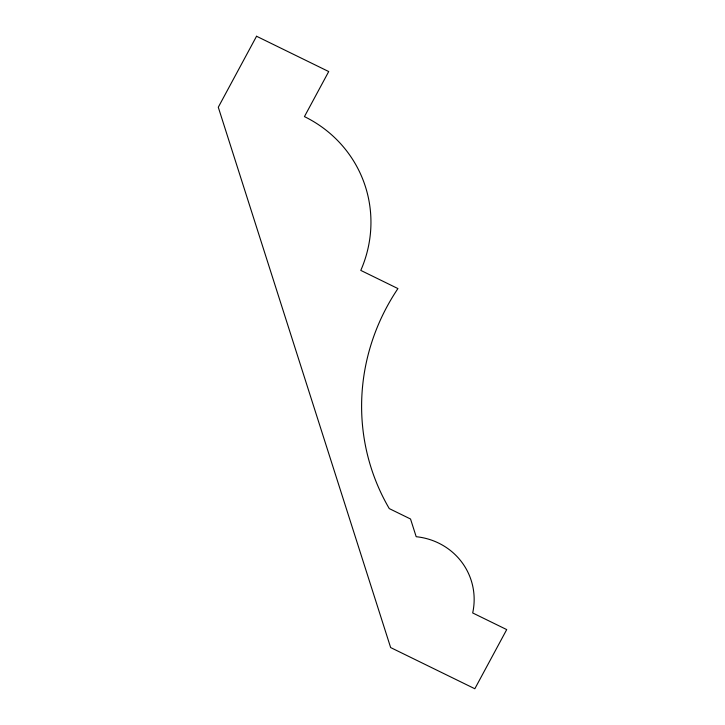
<?xml version="1.0" encoding="UTF-8"?>
<svg xmlns="http://www.w3.org/2000/svg" width="725" height="725" viewBox="0 0 725 725"><rect width="100%" height="100%" fill="white"/><g stroke="black" fill="none" stroke-linecap="round" stroke-linejoin="round"><path stroke-width="1.09" d="M256.55 36.25L218.288 107.237L390.639 647.561L474.83 688.75L506.712 629.599L472.691 612.951A67.017 64.416 -20.5 0 0 416.186 536.708L410.531 519L389.271 508.597A218.569 210.105 -20.5 0 1 397.934 288.577L360.787 270.398A125.724 120.858 -20.5 0 0 304.437 116.607L328.715 71.557L256.55 36.25"/></g></svg>
